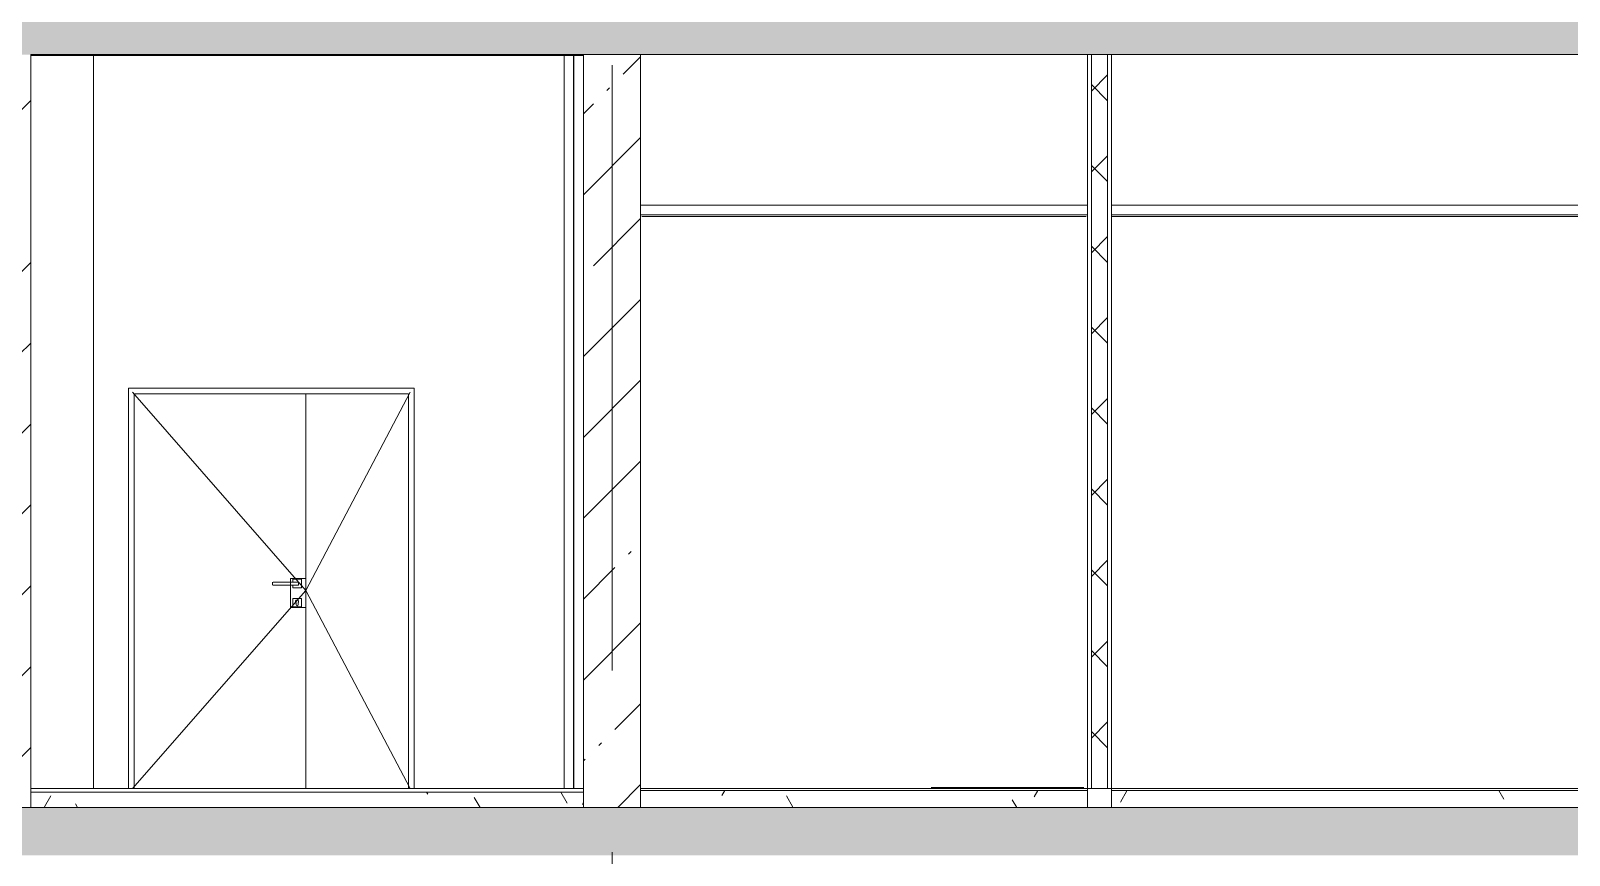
# Model space of a CAD drawing. Header units: millimetres. Extents: x -37960 to 31006, y -24503 to 30326.
# Drawn here: x 8667 to 16740, y 16450 to 20775 of the extents above; entities that cross this region are included whole.
import ezdxf

# ---------------------------------------------------------------- set-up
doc = ezdxf.new("R2010")
doc.units = ezdxf.units.MM
doc.linetypes.add('Осевые', pattern=[6350, 1270, -952.5, 3175, -952.5])
for name, color, linetype, lineweight in [('Двери', 7, 'Continuous', 9), ('Каркас_Импост', 7, 'Continuous', 9), ('Общие ребра', 7, 'Continuous', 9), ('Основа _2_-1', 7, 'Continuous', 9), ('Отделка 1 _4_-1', 7, 'Continuous', 9), ('Панель', 7, 'Continuous', 9), ('Перекрытия', 7, 'Continuous', 9), ('Сантехнические приборы', 7, 'Continuous', 9), ('Стены', 7, 'Continuous', 9), ('Структура _1_', 7, 'Continuous', 18), ('Штриховка разреза-3', 7, 'Continuous', 9), ('Элементы узлов', 7, 'Continuous', 9)]:
    doc.layers.add(name, color=color, linetype=linetype, lineweight=lineweight)
doc.layers.add('Оси-3', color=7, linetype='Осевые', lineweight=9, true_color=0xaaaaaa)
pattern_1 = [(45, (-3145.5, 6475), (-424.264, 424.264), [600, -100, 20, -100]), (45, (-3145.5, 6899), (-424.264, 424.264), [])]
pattern_2 = [(0, (-3145.52, 6475), (812.8, 203.2), [67.056, -542.544, 67.056, -542.544, -3251.2]), (0, (-3145.52, 6475), (812.8, 203.2), [-1219.2, 67.056, -1152.144, 67.056, -542.544, -1422.4]), (0, (-3145.52, 6475), (812.8, 203.2), [-3048, 67.056, -339.344, 67.056, -948.944]), (120, (-2840.72, 6576.6), (-582.3764, 602.3054), [67.056, -542.544, 67.056, -3793.744]), (120, (-2840.72, 6576.6), (-582.3764, 602.3054), [-676.656, -542.544, 67.056, -1152.144, -2032]), (120, (-2840.72, 6576.6), (-582.3764, 602.3054), [-2438.4, 67.056, -542.544, 67.056, -1355.344]), (120, (-2840.72, 6576.6), (-582.3764, 602.3054), [-3115.056, -339.344, 67.056, -948.944]), (240, (-2739.12, 6983), (-230.4236, -805.5054), [67.056, -542.544, 67.056, -542.544, -3251.2]), (240, (-2739.12, 6983), (-230.4236, -805.5054), [-1219.2, 67.056, -1152.144, 67.056, -542.544, -1422.4]), (240, (-2739.12, 6983), (-230.4236, -805.5054), [-3048, 67.056, -339.344, 67.056, -948.944])]

# ---------------------------------------------------------------- blocks, each defined once
blk = doc.blocks.new('Дверь - Полуторная_001 - ДВ3_21-15-6256085-Разрез 3-3')
at = {"layer": 'Двери'}
for p, q in [((10109.6, 17927.5), (10109.6, 17932.5)), ((10109.6, 17932.5), (10109.6, 17927.5)), ((10109.6, 17722.5), (10109.6, 17927.5)), ((9935.5, 17882.5), (9935.5, 17867.5)), ((9938.8, 17882.5), (9942.1, 17882.5)), ((9942.1, 17867.5), (9938.8, 17867.5)), ((10057.1, 17882.5), (9942.1, 17882.5)), ((9942.1, 17882.5), (10067.9, 17882.5)), ((10067.9, 17867.5), (9942.1, 17867.5)), ((9942.1, 17867.5), (10057.1, 17867.5)), ((10029.6, 17901), (10029.6, 17749)), ((10109.6, 17901), (10029.6, 17901)), ((10042.1, 17897.5), (10042.1, 17882.5)), ((10087.1, 17897.5), (10042.1, 17897.5)), ((10042.1, 17867.5), (10042.1, 17852.5)), ((10042.1, 17852.5), (10087.1, 17852.5)), ((10067.9, 17882.5), (10072.1, 17882.5)), ((10072.1, 17867.5), (10067.9, 17867.5)), ((10072.1, 17867.5), (10072.1, 17882.5)), ((10072.1, 17867.5), (10072.1, 17882.5)), ((10087.1, 17852.5), (10087.1, 17897.5)), ((10109.6, 17749), (10109.6, 17901)), ((10042.1, 17797.5), (10042.1, 17752.5)), ((10087.1, 17797.5), (10042.1, 17797.5)), ((10059.6, 17774), (10059.6, 17763.8)), ((10059.6, 17774), (10059.6, 17763.8)), ((10069.6, 17763.8), (10069.6, 17774)), ((10069.6, 17763.8), (10069.6, 17774)), ((10087.1, 17752.5), (10087.1, 17797.5)), ((10029.6, 17749), (10109.6, 17749)), ((10042.1, 17752.5), (10087.1, 17752.5)), ((10109.6, 17722.5), (10109.6, 17717.5)), ((10109.6, 17717.5), (10109.6, 17722.5))]:
    blk.add_line(p, q, dxfattribs=at)
for centre, radius, start, end in [((10064.6, 17780.8), 8.37, 306.67367, 233.32633), ((10064.6, 17780.8), 8.37, 218.9937, 233.32633), ((10064.6, 17763.8), 5, 180, 0), ((10064.6, 17780.8), 8.37, 306.67367, 321.0063), ((10064.6, 17763.8), 5, 240, 300)]:
    blk.add_arc(centre, radius, start, end, dxfattribs=at)
at = {"layer": 'Каркас_Импост'}
for p, q in [((9179.6, 18900), (9179.6, 16800)), ((10679.6, 18900), (9179.6, 18900)), ((10679.6, 16800), (10679.6, 18900)), ((9209.6, 16800), (9209.6, 18870)), ((9209.6, 18870), (10649.6, 18870)), ((10649.6, 18870), (10649.6, 16800)), ((9209.6, 16800), (9179.6, 16800)), ((10679.6, 16800), (10649.6, 16800))]:
    blk.add_line(p, q, dxfattribs=at)
at = {"layer": 'Панель'}
for p, q in [((10109.6, 16800), (10109.6, 18870)), ((10109.6, 18870), (10109.6, 16800)), ((9200.6, 16800), (10109.6, 16800)), ((10109.6, 16800), (10658.6, 16800))]:
    blk.add_line(p, q, dxfattribs=at)
at = {"layer": 'Элементы узлов'}
for p, q in [((10109.6, 17839.5), (9200.6, 18879)), ((10109.6, 17839.5), (10658.6, 18879)), ((9200.6, 16800), (10109.6, 17839.5)), ((10658.6, 16800), (10109.6, 17839.5))]:
    blk.add_line(p, q, dxfattribs=at)
blk = doc.blocks.new('Душевая кабинка-2D - Душевая кабинка 800х800-4946026-Разрез 3-3')
at = {"layer": 'Сантехнические приборы'}
for p, q in [((14192.1, 16805), (13392.1, 16805)), ((13392.1, 16805), (14192.1, 16805)), ((14117.1, 16805), (13467.1, 16805)), ((13467.1, 16805), (14117.1, 16805)), ((14031.2, 16805), (13487.5, 16805))]:
    blk.add_line(p, q, dxfattribs=at)

msp = doc.modelspace()

# ---------------------------------------------------------------- hatches: boundary and pattern name
at = {"layer": 'Штриховка разреза-3'}
h = msp.add_hatch(dxfattribs=at)
h.set_pattern_fill('FP_2', color=256, style=0, pattern_type=2)
h.set_pattern_definition(pattern_1)
h.paths.add_polyline_path([(-31682.9, 20650), (-15732.9, 20650), (-15732.9, 20900), (-31682.9, 20900), (-31682.9, 20853.6)], flags=0)
h.paths.add_polyline_path([(23867.1, 20650), (23867.1, 20900), (8367.1, 20900), (8367.1, 20650), (23632.1, 20650)], flags=0)
h = msp.add_hatch(dxfattribs=at)
h.set_pattern_fill('FP_2', color=256, style=0, pattern_type=2)
h.set_pattern_definition(pattern_1)
h.paths.add_polyline_path([(8441.2, 16700), (8667.1, 16700), (8667.1, 20650), (8367.1, 20650), (8367.1, 16700)], flags=0)
h = msp.add_hatch(dxfattribs=at)
h.set_pattern_fill('FP_2', color=256, style=0, pattern_type=2)
h.set_pattern_definition(pattern_1)
h.paths.add_polyline_path([(11567.1, 16700), (11867.1, 16700), (11867.1, 20650), (11567.1, 20650), (11567.1, 16800)], flags=0)
h = msp.add_hatch(dxfattribs=at)
h.set_pattern_fill('FP_6', color=256, style=0, pattern_type=2)
h.set_pattern_definition([(45, (-3145.52, 6475), (-212.132, 212.132), []), (135, (-3145.52, 6475), (-212.132, -212.132), [])])
h.paths.add_polyline_path([(14317.1, 16800), (14317.1, 20650), (14232.1, 20650), (14232.1, 16800)], flags=0)
h = msp.add_hatch(dxfattribs=at)
h.set_pattern_fill('FP_3', color=256, style=0, pattern_type=2)
h.set_pattern_definition(pattern_2)
h.paths.add_polyline_path([(11567.1, 16700), (11567.1, 16780), (8667.1, 16780), (8667.1, 16700), (11273.4, 16700)], flags=0)
h = msp.add_hatch(dxfattribs=at)
h.set_pattern_fill('FP_3', color=256, style=0, pattern_type=2)
h.set_pattern_definition(pattern_2)
h.paths.add_polyline_path([(11867.1, 16700), (14212.1, 16700), (14212.1, 16790), (11867.1, 16790)], flags=0)
h = msp.add_hatch(dxfattribs=at)
h.set_pattern_fill('FP_3', color=256, style=0, pattern_type=2)
h.set_pattern_definition(pattern_2)
h.paths.add_polyline_path([(23567.1, 16700), (23567.1, 16790), (14337.1, 16790), (14337.1, 16700), (22602.2, 16700)], flags=0)
h = msp.add_hatch(dxfattribs=at)
h.set_pattern_fill('FP_2', color=256, style=0, pattern_type=2)
h.set_pattern_definition(pattern_1)
h.paths.add_polyline_path([(23867.1, 16450), (23867.1, 16700), (8367.1, 16700), (8367.1, 16450), (23632.1, 16450)], flags=0)
h.paths.add_polyline_path([(-31382.9, 16450), (-15732.9, 16450), (-15732.9, 16700), (-31682.9, 16700), (-31682.9, 16450), (-31466.9, 16450)], flags=0)

# ---------------------------------------------------------------- linework, layer by layer
at = {"layer": 'Общие ребра'}
for p, q in [((11567.1, 20645), (11567.1, 16800)), ((14232.1, 16800), (14232.1, 20650)), ((14317.1, 16800), (14317.1, 20650)), ((11869.1, 19810), (11867.1, 19810)), ((11867.1, 16800), (11867.1, 19800)), ((11874.1, 19810), (11869.1, 19810)), ((14210.1, 19810), (14205.1, 19810)), ((14212.1, 19810), (14210.1, 19810)), ((14339.1, 19810), (14337.1, 19810)), ((11567.1, 16780), (8667.1, 16780)), ((23567.1, 16790), (14337.1, 16790))]:
    msp.add_line(p, q, dxfattribs=at)
at = {"layer": 'Оси-3'}
msp.add_line((11717.1, -22903.4), (11717.1, 29000), dxfattribs=at)
at = {"layer": 'Основа _2_-1'}
for p, q in [((14317.1, 20650), (14232.1, 20650)), ((14232.1, 16800), (14317.1, 16800)), ((8667.1, 16780), (8667.1, 16700)), ((11567.1, 16700), (11567.1, 16780)), ((14337.1, 16790), (14337.1, 16700)), ((8667.1, 16700), (11567.1, 16700)), ((14337.1, 16700), (23567.1, 16700))]:
    msp.add_line(p, q, dxfattribs=at)
at = {"layer": 'Отделка 1 _4_-1'}
for p, q in [((14232.1, 20650), (14212.1, 20650)), ((14212.1, 20650), (14212.1, 16800)), ((14337.1, 20650), (14317.1, 20650)), ((14337.1, 16800), (14337.1, 20650)), ((11867.1, 19810), (11867.1, 19800)), ((11874.1, 19800), (14205.1, 19800)), ((14212.1, 19800), (14212.1, 19810)), ((14339.1, 19800), (23565.1, 19800)), ((11567.1, 16800), (8667.1, 16800)), ((8667.1, 16800), (8667.1, 16780)), ((11567.1, 16780), (11567.1, 16800)), ((14212.1, 16800), (11867.1, 16800)), ((11867.1, 16800), (11867.1, 16790)), ((14212.1, 16800), (14232.1, 16800)), ((14212.1, 16790), (14212.1, 16800)), ((14317.1, 16800), (14337.1, 16800)), ((23567.1, 16800), (14337.1, 16800)), ((14337.1, 16800), (14337.1, 16790))]:
    msp.add_line(p, q, dxfattribs=at)
at = {"layer": 'Перекрытия'}
for p, q in [((11137.1, 20650), (10517.1, 20650)), ((11517.1, 20650), (11137.1, 20650)), ((11657.1, 20650), (11137.1, 20650)), ((11567.1, 20650), (11517.1, 20650)), ((11867.1, 20650), (11567.1, 20650)), ((11917.1, 20650), (11867.1, 20650)), ((11967.1, 20650), (11917.1, 20650)), ((12927.1, 20650), (11967.1, 20650)), ((13017.1, 20650), (12927.1, 20650)), ((23567.1, 20650), (13017.1, 20650)), ((16617.1, 20650), (15217.1, 20650)), ((8667.1, 16800), (8667.1, 16700)), ((8667.1, 16800), (8667.1, 16700)), ((8667.1, 16800), (8917.1, 16800)), ((11567.1, 16800), (11567.1, 16700)), ((11567.1, 16800), (11567.1, 16700)), ((11867.1, 16800), (11867.1, 16700)), ((8667.1, 16700), (8367.1, 16700)), ((8917.1, 16700), (8667.1, 16700)), ((11117.1, 16700), (11467.1, 16700)), ((11117.1, 16700), (11467.1, 16700)), ((14017.1, 16700), (11567.1, 16700)), ((11867.1, 16700), (11567.1, 16700)), ((11967.1, 16700), (23267.1, 16700)), ((11967.1, 16700), (12017.1, 16700)), ((12917.1, 16700), (13017.1, 16700)), ((14917.1, 16700), (14017.1, 16700)), ((15097.1, 16700), (14917.1, 16700)), ((16877.1, 16700), (15097.1, 16700)), ((15217.1, 16700), (16617.1, 16700))]:
    msp.add_line(p, q, dxfattribs=at)
at = {"layer": 'Стены'}
for p, q in [((8992.1, 20645), (8669.1, 20645)), ((8997.1, 20645), (8992.1, 20645)), ((11567.1, 20645), (8994.1, 20645)), ((8997.1, 20645), (8997.1, 16800)), ((11515.1, 20645), (11466.1, 20645)), ((11466.1, 20645), (11466.1, 16800)), ((11515.1, 16800), (11515.1, 20645)), ((11516.1, 20645), (11567.1, 20645)), ((11516.1, 20645), (11516.1, 16800)), ((14212.1, 20650), (11867.1, 20650)), ((23717.1, 20650), (14337.1, 20650)), ((14205.1, 19800), (11874.1, 19800)), ((23565.1, 19800), (14339.1, 19800)), ((9179.6, 16810), (9179.6, 18900)), ((9179.6, 18900), (10679.6, 18900)), ((10679.6, 18900), (10679.6, 16810)), ((8669.1, 16800), (8992.1, 16800)), ((8997.1, 16800), (8992.1, 16800)), ((8994.1, 16800), (9179.6, 16800)), ((9179.6, 16800), (9179.6, 16810)), ((10679.6, 16810), (10679.6, 16800)), ((10679.6, 16800), (11467.1, 16800)), ((11466.1, 16800), (11515.1, 16800)), ((11516.1, 16800), (11567.1, 16800)), ((11567.1, 16800), (11517.1, 16800)), ((11874.1, 16800), (14205.1, 16800)), ((14339.1, 16800), (23565.1, 16800)), ((11867.1, 16700), (23717.1, 16700))]:
    msp.add_line(p, q, dxfattribs=at)
at = {"layer": 'Структура _1_'}
for p, q in [((8667.1, 16700), (8667.1, 20650)), ((8667.1, 20650), (11567.1, 20650)), ((11567.1, 20650), (11567.1, 20645)), ((11867.1, 19800), (11867.1, 20650)), ((11867.1, 20650), (23567.1, 20650)), ((14212.1, 19860), (11867.1, 19860)), ((11867.1, 19860), (11867.1, 19810)), ((14212.1, 19810), (14212.1, 19860)), ((23567.1, 19860), (14337.1, 19860)), ((14337.1, 19860), (14337.1, 19810)), ((14205.1, 19810), (11874.1, 19810)), ((14337.1, 19810), (14337.1, 19800)), ((23565.1, 19810), (14339.1, 19810)), ((11567.1, 16800), (11567.1, 16700)), ((11867.1, 16700), (11867.1, 16800)), ((11867.1, 16790), (11867.1, 16700)), ((14212.1, 16790), (11867.1, 16790)), ((14212.1, 16700), (14212.1, 16790)), ((11567.1, 16700), (8667.1, 16700)), ((23567.1, 16700), (11867.1, 16700)), ((11867.1, 16700), (14212.1, 16700))]:
    msp.add_line(p, q, dxfattribs=at)

# ---------------------------------------------------------------- block references
at = {"layer": 'Двери'}
msp.add_blockref('Дверь - Полуторная_001 - ДВ3_21-15-6256085-Разрез 3-3', (0, 0), dxfattribs=at)
at = {"layer": 'Сантехнические приборы'}
msp.add_blockref('Душевая кабинка-2D - Душевая кабинка 800х800-4946026-Разрез 3-3', (0, 0), dxfattribs=at)

doc.saveas('drawing.dxf')
